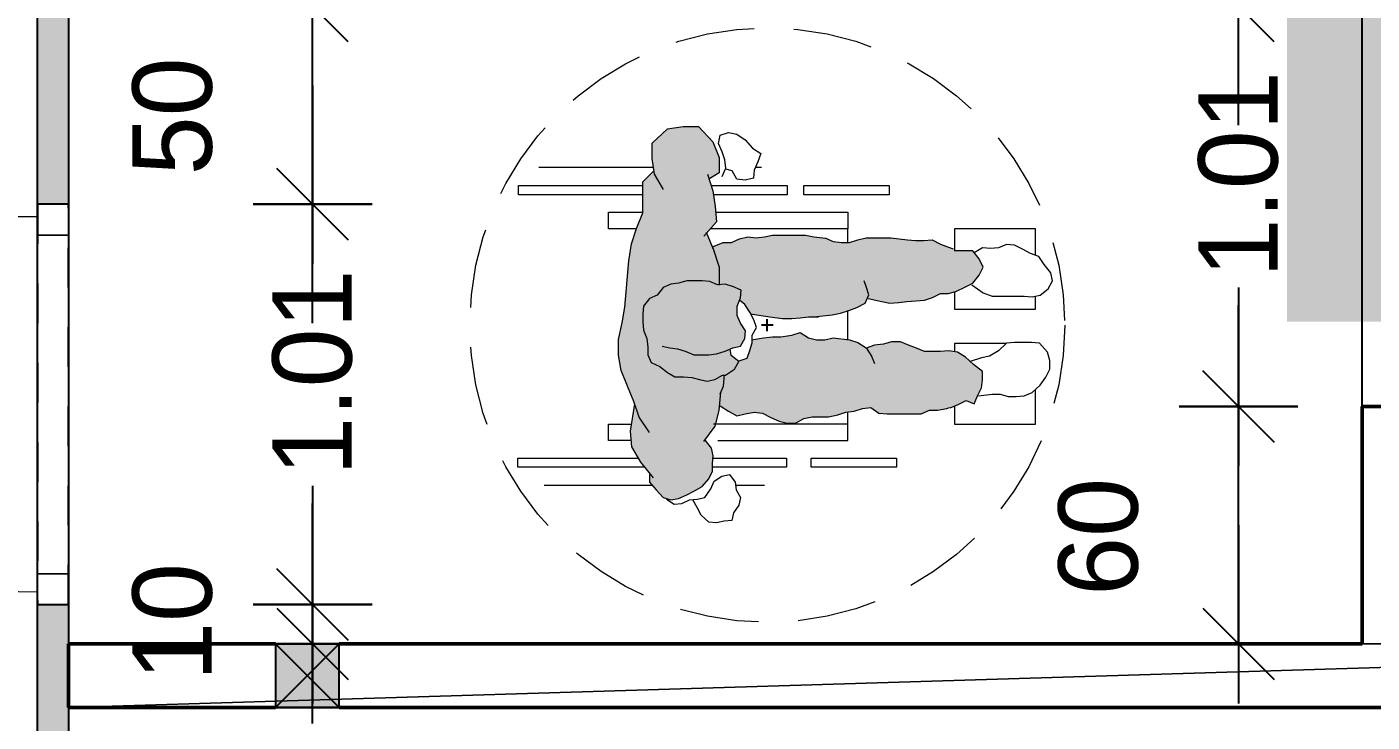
# Model space of a CAD drawing. Header units: metres. Extents: x 148.5 to 220.7, y 14.2 to 65.9.
# Drawn here: x 167.071 to 170.463, y 38.478 to 40.232 of the extents above; entities that cross this region are included whole.
import ezdxf

# ---------------------------------------------------------------- set-up
doc = ezdxf.new("R2010")
doc.units = ezdxf.units.M
doc.header["$XCLIPFRAME"] = 2
doc.header["$PDMODE"] = 65
for name, pattern in [('AUSGEZOGEN', [0]), ('PUNKT2_S9', [0.1, 0, -0.1]), ('VERDECKT2_S2', [0.27, 0.2, -0.07])]:
    doc.linetypes.add(name, pattern=pattern)
for name, color, linetype, lineweight in [('Fenster', 7, 'AUSGEZOGEN', 13), ('Fensterbrüstung', 7, 'AUSGEZOGEN', 13), ('Flächenelemente Allgemein', 7, 'AUSGEZOGEN', 13), ('Hilfskonstruktion', 52, 'AUSGEZOGEN', 25), ('Menschen', 7, 'AUSGEZOGEN', 18), ('Möblierung', 7, 'AUSGEZOGEN', 13), ('Raum', 250, 'AUSGEZOGEN', 13), ('Sanitär', 7, 'AUSGEZOGEN', 25), ('Standard', 7, 'AUSGEZOGEN', 25), ('Stütze Holz', 7, 'AUSGEZOGEN', 13), ('Tür 2D', 7, 'AUSGEZOGEN', 13), ('Wand Holz nicht tragend', 7, 'AUSGEZOGEN', 13), ('Wand Holz tragend', 7, 'AUSGEZOGEN', 13)]:
    doc.layers.add(name, color=color, linetype=linetype, lineweight=lineweight)
doc.styles.add('ARIAL', font='arial.ttf')
doc.styles.add('Posterama Text Light', font='')
doc.styles.get('Posterama Text Light').set_extended_font_data('Posterama Text Light')
doc.dimstyles.new('DIMSTYLE_17', dxfattribs={"dimtxt": 0.2, "dimasz": 0.3, "dimexe": 0, "dimexo": 1e-06, "dimgap": 0.1, "dimtad": 0, "dimrnd": 0.005, "dimzin": 4, "dimdsep": 46, "dimtxsty": 'Posterama Text Light', "dimblk1": 'ALL_ML_STRICH', "dimblk2": 'ALL_ML_STRICH', "dimsah": 1, "dimcen": 0, "dimse1": 1, "dimse2": 1, "dimclrd": 7, "dimclre": 7, "dimclrt": 7, "dimadec": 0, "dimazin": 0, "dimtfac": 1, "dimtdec": 0, "dimtix": 1, "dimtmove": 2, "dimatfit": 3, "dimfxl": 0, "dimtzin": 0, "dimlwd": 0, "dimlwe": 25, "dimarcsym": 0})
doc.dimstyles.new('DIMSTYLE_18', dxfattribs={"dimtxt": 0.2, "dimasz": 0.3, "dimexe": 0, "dimexo": 1e-06, "dimgap": 0.1, "dimtad": 2, "dimdec": 1, "dimlfac": 100, "dimrnd": 0.5, "dimzin": 4, "dimdsep": 46, "dimtxsty": 'Posterama Text Light', "dimblk1": 'ALL_ML_STRICH', "dimblk2": 'ALL_ML_STRICH', "dimsah": 1, "dimcen": 0, "dimse1": 1, "dimse2": 1, "dimclrd": 7, "dimclre": 7, "dimclrt": 7, "dimadec": 0, "dimazin": 0, "dimtfac": 1, "dimtdec": 0, "dimtix": 1, "dimtmove": 2, "dimatfit": 3, "dimfxl": 0, "dimtvp": 1.2, "dimtzin": 0, "dimlwd": 0, "dimlwe": 25, "dimarcsym": 0})
doc.dimstyles.new('DIMSTYLE_19', dxfattribs={"dimtxt": 0.2, "dimasz": 0.3, "dimexe": 0, "dimexo": 1e-06, "dimgap": 0.1, "dimtad": 2, "dimdec": 1, "dimlfac": 100, "dimrnd": 0.5, "dimzin": 4, "dimdsep": 46, "dimtxsty": 'Posterama Text Light', "dimblk1": 'ALL_ML_STRICH', "dimblk2": 'ALL_ML_STRICH', "dimsah": 1, "dimcen": 0, "dimse1": 1, "dimse2": 1, "dimclrd": 7, "dimclre": 7, "dimclrt": 7, "dimadec": 0, "dimazin": 0, "dimtfac": 1, "dimtdec": 0, "dimtix": 1, "dimtmove": 2, "dimatfit": 3, "dimfxl": 0, "dimtvp": 1.2, "dimtzin": 0, "dimlwd": 0, "dimlwe": 25, "dimarcsym": 0})
doc.dimstyles.new('DIMSTYLE_4', dxfattribs={"dimtxt": 0.2, "dimasz": 0.3, "dimexe": 0, "dimexo": 1e-06, "dimgap": 0.1, "dimtad": 0, "dimrnd": 0.005, "dimzin": 0, "dimdsep": 46, "dimtxsty": 'Posterama Text Light', "dimblk1": 'ALL_ML_STRICH', "dimblk2": 'ALL_ML_STRICH', "dimsah": 1, "dimcen": 0, "dimse1": 1, "dimse2": 1, "dimclrd": 7, "dimclre": 7, "dimclrt": 7, "dimadec": 0, "dimazin": 0, "dimtfac": 1, "dimtdec": 0, "dimtix": 1, "dimtmove": 2, "dimatfit": 3, "dimfxl": 0, "dimtzin": 0, "dimlwd": 0, "dimlwe": 25, "dimarcsym": 0})
doc.dimstyles.new('DIMSTYLE_8', dxfattribs={"dimtxt": 0.2, "dimasz": 0.3, "dimexe": 0, "dimexo": 1e-06, "dimgap": 0.1, "dimtad": 2, "dimdec": 1, "dimlfac": 100, "dimrnd": 0.5, "dimzin": 0, "dimdsep": 46, "dimtxsty": 'Posterama Text Light', "dimblk1": 'ALL_ML_STRICH', "dimblk2": 'ALL_ML_STRICH', "dimsah": 1, "dimcen": 0, "dimse1": 1, "dimse2": 1, "dimclrd": 7, "dimclre": 7, "dimclrt": 7, "dimadec": 0, "dimazin": 0, "dimtfac": 1, "dimtdec": 0, "dimtix": 1, "dimtmove": 2, "dimatfit": 3, "dimfxl": 0, "dimtvp": 1.2, "dimtzin": 0, "dimlwd": 0, "dimlwe": 18, "dimarcsym": 0})
picture_1 = doc.add_image_def('image1.jpg', size_in_pixel=(256, 256))

# ---------------------------------------------------------------- blocks, each defined once
blk = doc.blocks.new('Fenster_18_$F2')
at = {"layer": 'Fenster', "transparency": 33554687}
for points in [[(0, 0), (0.078, 0), (0.078, 0.078), (0, 0.078), (0, 0)], [(0.078, 0), (0.932, 0), (0.932, 0.078), (0.078, 0.078), (0.078, 0)], [(0.932, 0), (1.01, 0), (1.01, 0.078), (0.932, 0.078), (0.932, 0)]]:
    blk.add_lwpolyline(points, close=True, dxfattribs=at)
at = {"layer": 'Tür 2D', "transparency": 33554687}
blk.add_line((0.978, 0.078), (0.978, 1.024), dxfattribs=at)
blk.add_arc((0.978, 0.078), 0.946, 90, 180, dxfattribs=at)
blk = doc.blocks.new('ALL_ML_STRICH')
at = {"color": 0, "linetype": 'ByBlock', "lineweight": -2}
for p, q in [((0, -0.5), (0, 0.5)), ((-0.3, -0.3), (0.3, 0.3)), ((-1, 0), (0.5, 0))]:
    blk.add_line(p, q, dxfattribs=at)
blk = doc.blocks.new('*D164')
at = {"layer": 'DEFPOINTS', "color": 7, "linetype": 'AUSGEZOGEN', "lineweight": 25, "transparency": 33554687}
for p in [(170.4377, 40.2848), (172.4478, 38.6754), (176.5632, 38.6754)]:
    blk.add_point(p, dxfattribs=at)
at = {"layer": 'Standard', "color": 7, "linetype": 'AUSGEZOGEN', "lineweight": -2, "transparency": 33554687}
for p, q in [((176.5632, 39.9042), (176.5632, 40.2848)), ((176.5632, 38.6754), (176.5632, 39.2442))]:
    blk.add_line(p, q, dxfattribs=at)
at = {"layer": 'Standard', "color": 7, "linetype": 'AUSGEZOGEN', "lineweight": 25, "transparency": 33554687, "xscale": 0.3, "yscale": 0.3, "zscale": 0.3}
for p, rotation in [((176.5632, 40.2848), 90), ((176.5632, 38.6754), 270)]:
    blk.add_blockref('ALL_ML_STRICH', p, dxfattribs=dict(at, rotation=rotation))
at = {"layer": 'Standard', "color": 7, "linetype": 'AUSGEZOGEN', "lineweight": 25, "transparency": 33554687, "insert": (176.5632, 39.5742), "char_height": 0.2, "width": 0.8, "attachment_point": 5, "rotation": 90, "style": 'Posterama Text Light'}
blk.add_mtext('\\A1;{\\A1;{1.61\\H0.132000;\\S^ ;}}', dxfattribs=at)
blk = doc.blocks.new('*D165')
at = {"layer": 'DEFPOINTS', "color": 7, "linetype": 'AUSGEZOGEN', "lineweight": 25, "transparency": 33554687}
for p in [(170.4377, 40.3848), (170.4377, 40.2848), (176.5632, 40.2848)]:
    blk.add_point(p, dxfattribs=at)
at = {"layer": 'Standard', "color": 7, "linetype": 'AUSGEZOGEN', "lineweight": -2, "transparency": 33554687}
blk.add_line((176.5632, 40.2848), (176.5632, 40.3848), dxfattribs=at)
at = {"layer": 'Standard', "color": 7, "linetype": 'AUSGEZOGEN', "lineweight": 25, "transparency": 33554687, "xscale": 0.3, "yscale": 0.3, "zscale": 0.3}
for p, rotation in [((176.5632, 40.2848), 270), ((176.5632, 40.3848), 90)]:
    blk.add_blockref('ALL_ML_STRICH', p, dxfattribs=dict(at, rotation=rotation))
at = {"layer": 'Standard', "color": 7, "linetype": 'AUSGEZOGEN', "lineweight": 25, "transparency": 33554687, "insert": (176.2104, 40.3406), "char_height": 0.2, "width": 0.8, "attachment_point": 5, "rotation": 90, "style": 'Posterama Text Light'}
blk.add_mtext('\\A1;{\\A1;{10\\H0.132000;\\S^ ;}}', dxfattribs=at)
blk = doc.blocks.new('NSY100')
at = {"color": 0, "linetype": 'ByBlock', "lineweight": -2}
for p, q in [((-0.05, 0), (0.05, 0)), ((0, 0.05), (0, -0.05))]:
    blk.add_line(p, q, dxfattribs=at)
blk = doc.blocks.new('COMPLEX_RADIUSVERMASSUNG_0')
at = {"layer": 'Hilfskonstruktion', "transparency": 33554687}
for p, q in [((6.0313, 6.7401), (5.5504, 5.9794)), ((5.5793, 6.0439), (5.5504, 5.9794)), ((5.5962, 6.0332), (5.5793, 6.0439)), ((5.5504, 5.9794), (5.5962, 6.0332)), ((5.5504, 5.9794), (5.5504, 5.9794)), ((5.5504, 5.9794), (5.5504, 5.9794)), ((5.5504, 5.9794), (5.5504, 5.9794))]:
    blk.add_line(p, q, dxfattribs=at)
blk = doc.blocks.new('S-WC-Bfrei-S-1_$F3', base_point=(6.0313, 7.4451))
at = {"layer": 'Flächenelemente Allgemein', "linetype": 'AUSGEZOGEN', "lineweight": 50, "transparency": 33554687}
blk.add_hatch(color=255, dxfattribs=at).paths.add_polyline_path([(6.7813, 6.7401), (5.2813, 6.7401), (5.2813, 5.2401), (6.7813, 5.2401)])
at = {"layer": 'Hilfskonstruktion', "transparency": 33554687}
blk.add_arc((6.0313, 6.7401), 0.9, 180, 0, dxfattribs=at)
for p, xscale, yscale, zscale in [((4.9513, 7.4451), 0.4999999618530303, 0.4999999618530303, 0.4999999618530303), ((5.5513, 7.4451), 0.4999999618530303, 0.4999999618530303, 0.4999999618530303), ((6.5113, 7.4451), 0.4999999618530303, 0.4999999618530303, 0.4999999618530303), ((7.1113, 7.4451), 0.4999999618530303, 0.4999999618530303, 0.4999999618530303), ((6.0313, 7.4451), 0.2499999809265151, 0.2499999809265151, 0.2499999809265151), ((4.9513, 6.7401), 0.4999999618530303, 0.4999999618530303, 0.4999999618530303), ((5.5513, 6.7401), 0.4999999618530303, 0.4999999618530303, 0.4999999618530303), ((5.8513, 6.7401), 0.4999999618530303, 0.4999999618530303, 0.4999999618530303), ((6.2113, 6.7401), 0.4999999618530303, 0.4999999618530303, 0.4999999618530303), ((6.5113, 6.7401), 0.4999999618530303, 0.4999999618530303, 0.4999999618530303), ((7.1113, 6.7401), 0.4999999618530303, 0.4999999618530303, 0.4999999618530303)]:
    blk.add_blockref('NSY100', p, dxfattribs=dict(at, xscale=xscale, yscale=yscale, zscale=zscale))
blk.add_blockref('COMPLEX_RADIUSVERMASSUNG_0', (0, 0), dxfattribs=at)
at = {"layer": 'Hilfskonstruktion', "transparency": 33554687, "char_height": 0.035, "width": 0.137694, "attachment_point": 7, "style": 'ARIAL'}
for s, insert in [('\\W1.00;90cm', (4.9513, 7.3883)), ('\\W1.00;30cm', (5.4233, 7.3883)), ('\\W1.00;30cm', (6.5106, 7.3883)), ('\\W1.00;90cm', (6.9826, 7.3883))]:
    blk.add_mtext(s, dxfattribs=dict(at, insert=insert))
at = {"layer": 'Hilfskonstruktion', "transparency": 33554687, "insert": (5.7445, 6.3903), "char_height": 0.035, "width": 0.497469, "attachment_point": 2, "rotation": 57.7, "line_spacing_factor": 1.506024, "style": 'ARIAL'}
blk.add_mtext('\\A1;{\\fArial|i0|b0;\\H0.035000;\\W0.800000;\\C30;90 cm}\\P{\\fArial|i0|b0;\\H0.035000;\\W0.800000;\\C30;Bewegungsfläche freihalten}\\P', dxfattribs=at)
blk = doc.blocks.new('Rollstuhl-01-2D')
at = {"layer": 'Menschen', "linetype": 'AUSGEZOGEN', "lineweight": 25, "transparency": 33554687}
for color, points in [(253, [(-0.0254, -0.0619), (-0.03, -0.0341), (-0.03, -0.0133), (-0.0323, 0.0098), (-0.0366, 0.0379), (-0.0448, 0.0379), (-0.0641, 0.0443), (-0.0834, 0.0507), (-0.0909, 0.0734), (-0.0919, 0.0721), (-0.1112, 0.0829), (-0.1262, 0.1053), (-0.1262, 0.1128), (-0.137, 0.1321), (-0.1413, 0.1514), (-0.137, 0.1707), (-0.1327, 0.19), (-0.1305, 0.2114), (-0.1305, 0.2328), (-0.1198, 0.2521), (-0.1048, 0.2714), (-0.0941, 0.2928), (-0.0748, 0.3014), (-0.0555, 0.3014), (-0.034, 0.3035), (-0.0126, 0.3121), (0.0088, 0.3142), (0.0281, 0.3142), (0.0474, 0.3121), (0.0667, 0.2971), (0.0753, 0.2778), (0.0946, 0.2628), (0.1032, 0.2435), (0.1053, 0.2242), (0.1118, 0.2028), (0.1118, 0.1643), (0.1096, 0.145), (0.1011, 0.1257), (0.1032, 0.1064), (0.0968, 0.085), (0.0882, 0.0657), (0.0689, 0.0679), (0.0624, 0.0705), (0.0517, 0.0571), (0.0324, 0.0443), (0.0284, 0.042), (0.0209, -0.0064), (0.0163, -0.0387), (0.0163, -0.0619), (0.0186, -0.0827), (0.0209, -0.1035), (0.0209, -0.1173), (0.0255, -0.1636), (0.0302, -0.1844), (0.0371, -0.2052), (0.044, -0.226), (0.0556, -0.2468), (0.0678, -0.2522), (0.0591, -0.2888), (0.0551, -0.3091), (0.0571, -0.3314), (0.0591, -0.3517), (0.0632, -0.3963), (0.0693, -0.4166), (0.0794, -0.4369), (0.0794, -0.4571), (0.0855, -0.4774), (0.0957, -0.4977), (0.1058, -0.518), (0.1261, -0.5342), (0.1464, -0.5444), (0.1667, -0.5342), (0.187, -0.518), (0.187, -0.4724), (0.1907, -0.4724), (0.1968, -0.4572), (0.2037, -0.4364), (0.2153, -0.4156), (0.213, -0.3948), (0.213, -0.374), (0.2153, -0.3532), (0.2176, -0.3324), (0.2199, -0.3115), (0.2199, -0.2491), (0.2153, -0.2283), (0.2083, -0.2075), (0.2083, -0.1867), (0.2107, -0.1659), (0.2189, -0.1474), (0.2222, -0.1173), (0.2269, -0.0965), (0.2269, -0.0133), (0.2222, 0.0075), (0.2199, 0.0283), (0.2222, 0.0491), (0.2176, 0.0699), (0.2083, 0.0907), (0.2083, 0.1115), (0.1975, 0.1385), (0.1852, 0.1344), (0.2323, 0.1532), (0.2602, 0.1279), (0.2993, 0.1312), (0.3384, 0.1377), (0.3681, 0.1468), (0.384, 0.1214), (0.4231, 0.1214), (0.4623, 0.1377), (0.5014, 0.1735), (0.5014, 0.2126), (0.4949, 0.2517), (0.459, 0.2907), (0.4199, 0.2907), (0.3892, 0.2856), (0.3612, 0.3135), (0.283, 0.3135), (0.2439, 0.3298), (0.2047, 0.3428), (0.1624, 0.3494), (0.1232, 0.3526), (0.0841, 0.3559), (0.045, 0.3591), (0.0059, 0.3656), (-0.0365, 0.3754), (-0.0756, 0.3754), (-0.1147, 0.3689), (-0.1538, 0.3526), (-0.193, 0.3363), (-0.1984, 0.3345), (-0.2679, 0.3461), (-0.307, 0.3428), (-0.3462, 0.32), (-0.3737, 0.2971), (-0.3964, 0.2971), (-0.4157, 0.2799), (-0.435, 0.2628), (-0.4414, 0.2435), (-0.4372, 0.2242), (-0.4286, 0.2028), (-0.4179, 0.1835), (-0.4071, 0.1643), (-0.3878, 0.1471), (-0.3685, 0.1386), (-0.3492, 0.1386), (-0.3299, 0.1364), (-0.3106, 0.1407), (-0.2895, 0.1571), (-0.2549, 0.1312), (-0.2158, 0.1214), (-0.2024, 0.1203), (-0.2174, 0.0977), (-0.229, 0.0769), (-0.2244, 0.056), (-0.2198, 0.0329), (-0.2221, 0.0121), (-0.2336, -0.0087), (-0.2429, -0.0295), (-0.2475, -0.0503), (-0.2475, -0.0711), (-0.236, -0.0919), (-0.2313, -0.1127), (-0.2313, -0.1543), (-0.2267, -0.1775), (-0.2198, -0.1983), (-0.2174, -0.2191), (-0.2105, -0.2399), (-0.2082, -0.2607), (-0.2221, -0.2815), (-0.2244, -0.3023), (-0.2244, -0.3878), (-0.2151, -0.4086), (-0.2151, -0.4295), (-0.2105, -0.4526), (-0.2082, -0.4595), (-0.2093, -0.46), (-0.2007, -0.4815), (-0.1906, -0.5018), (-0.1987, -0.522), (-0.1784, -0.5302), (-0.1581, -0.5403), (-0.1378, -0.5423), (-0.1175, -0.5423), (-0.0992, -0.52), (-0.0809, -0.4997), (-0.0688, -0.4795), (-0.0647, -0.4571), (-0.0667, -0.4369), (-0.0667, -0.3963), (-0.0586, -0.376), (-0.0505, -0.3557), (-0.0424, -0.3355), (-0.0424, -0.3132), (-0.0485, -0.2929), (-0.0505, -0.2706), (-0.0584, -0.2495), (-0.0578, -0.2491), (-0.0439, -0.2283), (-0.0369, -0.2075), (-0.0323, -0.1659), (-0.0369, -0.1451), (-0.0369, -0.1243), (-0.0323, -0.1035), (-0.0184, -0.0827)]), (250, [(0.1053, 0.2242), (0.1032, 0.2435), (0.0946, 0.2628), (0.0753, 0.2778), (0.0667, 0.2971), (0.0474, 0.3121), (0.0281, 0.3142), (0.0088, 0.3142), (-0.0126, 0.3121), (-0.034, 0.3035), (-0.0555, 0.3014), (-0.0748, 0.3014), (-0.0941, 0.2928), (-0.1048, 0.2714), (-0.1198, 0.2521), (-0.1305, 0.2328), (-0.1305, 0.2114), (-0.1327, 0.19), (-0.137, 0.1707), (-0.1413, 0.1514), (-0.137, 0.1321), (-0.1262, 0.1128), (-0.1262, 0.1053), (-0.1112, 0.0829), (-0.0919, 0.0721), (-0.0769, 0.0914), (-0.0606, 0.0938), (-0.0576, 0.0871), (-0.0533, 0.0679), (-0.034, 0.0571), (-0.0147, 0.055), (0.0046, 0.0679), (0.0239, 0.0764), (0.0474, 0.0764), (0.0689, 0.0679), (0.0882, 0.0657), (0.0968, 0.085), (0.1032, 0.1064), (0.1011, 0.1257), (0.1096, 0.145), (0.1118, 0.1643), (0.1118, 0.2028)])]:
    blk.add_hatch(color=color, dxfattribs=at).paths.add_polyline_path(points)
at = {"layer": 'Hilfskonstruktion', "transparency": 33554687}
for p, q in [((-0.015, 0), (0.015, 0)), ((0, -0.015), (0, 0.015))]:
    blk.add_line(p, q, dxfattribs=at)
at = {"layer": 'Möblierung', "transparency": 33554687}
for p, q in [((-0.4049, 0.2895), (-0.4049, 0.5624)), ((0.3981, 0.5762), (0.3981, 0.2871)), ((-0.1147, 0.3689), (-0.0756, 0.3754)), ((-0.0756, 0.3754), (-0.0365, 0.3754)), ((-0.0365, 0.3754), (0.0059, 0.3656)), ((-0.307, 0.3428), (-0.3462, 0.32)), ((-0.2679, 0.3461), (-0.307, 0.3428)), ((-0.1984, 0.3345), (-0.2679, 0.3461)), ((-0.193, 0.3363), (-0.1538, 0.3526)), ((-0.1538, 0.3526), (-0.1147, 0.3689)), ((0.0059, 0.3656), (0.045, 0.3591)), ((0.045, 0.3591), (0.0841, 0.3559)), ((0.0841, 0.3559), (0.1232, 0.3526)), ((0.1232, 0.3526), (0.1624, 0.3494)), ((0.1624, 0.3494), (0.2047, 0.3428)), ((0.2047, 0.3428), (0.2439, 0.3298)), ((-0.3462, 0.32), (-0.3853, 0.2875)), ((-0.2712, 0.2972), (-0.2321, 0.3233)), ((-0.2321, 0.3233), (-0.193, 0.3363)), ((-0.0126, 0.3121), (-0.034, 0.3035)), ((0.0088, 0.3142), (-0.0126, 0.3121)), ((0.0281, 0.3142), (0.0088, 0.3142)), ((0.0474, 0.3121), (0.0281, 0.3142)), ((0.0667, 0.2971), (0.0474, 0.3121)), ((0.2439, 0.3298), (0.283, 0.3135)), ((0.283, 0.3135), (0.3612, 0.3135)), ((0.3612, 0.3135), (0.3873, 0.2875)), ((-0.4157, 0.2799), (-0.435, 0.2628)), ((-0.3964, 0.2971), (-0.4157, 0.2799)), ((-0.3771, 0.2971), (-0.3964, 0.2971)), ((-0.1048, 0.2714), (-0.1198, 0.2521)), ((-0.0941, 0.2928), (-0.1048, 0.2714)), ((-0.0748, 0.3014), (-0.0941, 0.2928)), ((-0.0555, 0.3014), (-0.0748, 0.3014)), ((-0.034, 0.3035), (-0.0555, 0.3014)), ((0.0753, 0.2778), (0.0667, 0.2971)), ((0.0946, 0.2628), (0.0753, 0.2778)), ((0.3417, 0.2614), (0.3808, 0.2842)), ((0.3808, 0.2842), (0.4199, 0.2907)), ((0.4199, 0.2907), (0.459, 0.2907)), ((0.459, 0.2907), (0.4949, 0.2517)), ((-0.4393, 0.2542), (-0.4522, 0.2349)), ((-0.435, 0.2628), (-0.4414, 0.2435)), ((-0.4414, 0.2435), (-0.4372, 0.2242)), ((-0.1198, 0.2521), (-0.1305, 0.2328)), ((-0.0576, 0.2457), (-0.0598, 0.2264)), ((-0.0533, 0.2649), (-0.0576, 0.2457)), ((0.1032, 0.2435), (0.0946, 0.2628)), ((0.1053, 0.2242), (0.1032, 0.2435)), ((0.4949, 0.2517), (0.5014, 0.2126)), ((-0.4522, 0.2349), (-0.45, 0.2157)), ((-0.45, 0.2157), (-0.4414, 0.1964)), ((-0.4372, 0.2242), (-0.4286, 0.2028)), ((-0.1305, 0.2114), (-0.1327, 0.19)), ((-0.1305, 0.2328), (-0.1305, 0.2114)), ((-0.0662, 0.2071), (-0.0748, 0.1857)), ((-0.0598, 0.2264), (-0.0662, 0.2071)), ((0.1118, 0.2028), (0.1053, 0.2242)), ((0.5014, 0.2126), (0.5014, 0.1735)), ((-0.48, 0.1664), (-0.4607, 0.1771)), ((-0.4607, 0.1771), (-0.4414, 0.1878)), ((-0.4414, 0.1964), (-0.4393, 0.1771)), ((-0.4393, 0.1771), (-0.435, 0.1578)), ((-0.4286, 0.2028), (-0.4179, 0.1835)), ((-0.4179, 0.1835), (-0.4071, 0.1643)), ((-0.137, 0.1707), (-0.1413, 0.1514)), ((-0.1327, 0.19), (-0.137, 0.1707)), ((-0.0748, 0.1857), (-0.0748, 0.1471)), ((0.1118, 0.1643), (0.1118, 0.2028)), ((0.5014, 0.1735), (0.4623, 0.1377)), ((-0.4993, 0.1278), (-0.4972, 0.1471)), ((-0.4972, 0.1471), (-0.48, 0.1664)), ((-0.435, 0.1578), (-0.4136, 0.1428)), ((-0.4136, 0.1428), (-0.3943, 0.1343)), ((-0.4071, 0.1643), (-0.3878, 0.1471)), ((-0.3878, 0.1471), (-0.3685, 0.1386)), ((-0.3685, 0.1386), (-0.3492, 0.1386)), ((-0.3492, 0.1386), (-0.3299, 0.1364)), ((-0.3299, 0.1364), (-0.3106, 0.1407)), ((-0.3106, 0.1407), (-0.2913, 0.1557)), ((-0.294, 0.1605), (-0.2549, 0.1312)), ((-0.1413, 0.1514), (-0.137, 0.1321)), ((-0.0748, 0.1471), (-0.0726, 0.1278)), ((0.1011, 0.1257), (0.1096, 0.145)), ((0.1096, 0.145), (0.1118, 0.1643)), ((0.1975, 0.1385), (0.1461, 0.1214)), ((0.2341, 0.154), (0.1852, 0.1344)), ((0.1975, 0.1385), (0.2083, 0.1115)), ((0.2602, 0.1279), (0.2243, 0.1605)), ((0.3384, 0.1377), (0.2993, 0.1312)), ((0.3808, 0.1507), (0.3384, 0.1377)), ((0.384, 0.1214), (0.3677, 0.1474)), ((0.4623, 0.1377), (0.4231, 0.1214)), ((-0.4951, 0.1086), (-0.4993, 0.1278)), ((-0.4929, 0.0893), (-0.4951, 0.1086)), ((-0.3943, 0.1343), (-0.3814, 0.115)), ((-0.3814, 0.115), (-0.3771, 0.0957)), ((-0.2549, 0.1312), (-0.2158, 0.1214)), ((-0.2036, 0.1185), (-0.2174, 0.0977)), ((-0.2158, 0.1214), (-0.1695, 0.1175)), ((-0.1734, 0.1193), (-0.1541, 0.1107)), ((-0.1541, 0.1107), (-0.1348, 0.1086)), ((-0.137, 0.1321), (-0.1262, 0.1128)), ((-0.1348, 0.1086), (-0.1262, 0.1086)), ((-0.1262, 0.1128), (-0.1262, 0.1053)), ((-0.1262, 0.1053), (-0.1112, 0.0829)), ((-0.0726, 0.1278), (-0.0662, 0.1064)), ((-0.0662, 0.1064), (-0.0576, 0.0871)), ((0.0968, 0.085), (0.1032, 0.1064)), ((0.1461, 0.1214), (0.1004, 0.1214)), ((0.1032, 0.1064), (0.1011, 0.1257)), ((0.2083, 0.1115), (0.2083, 0.0907)), ((0.2993, 0.1312), (0.2602, 0.1279)), ((0.375, 0.1138), (0.3958, 0.1046)), ((0.4231, 0.1214), (0.384, 0.1214)), ((0.3888, 0.0884), (0.3935, 0.1046)), ((0.3958, 0.1046), (0.4166, 0.1069)), ((0.4166, 0.1069), (0.4374, 0.1138)), ((0.4374, 0.1138), (0.4583, 0.1231)), ((0.4583, 0.1231), (0.4791, 0.1185)), ((0.4791, 0.1185), (0.486, 0.0977)), ((-0.4736, 0.085), (-0.4929, 0.0893)), ((-0.4543, 0.0721), (-0.4736, 0.085)), ((-0.435, 0.0679), (-0.4543, 0.0721)), ((-0.4157, 0.0786), (-0.435, 0.0679)), ((-0.3964, 0.0807), (-0.4157, 0.0786)), ((-0.4049, 0.0075), (-0.405, 0.0807)), ((-0.3771, 0.0957), (-0.3964, 0.0807)), ((-0.2174, 0.0977), (-0.229, 0.0769)), ((-0.229, 0.0769), (-0.2244, 0.056)), ((-0.1112, 0.0829), (-0.0919, 0.0721)), ((-0.0919, 0.0721), (-0.0769, 0.0914)), ((-0.0909, 0.0734), (-0.0834, 0.0507)), ((-0.0769, 0.0914), (-0.0606, 0.0938)), ((-0.0576, 0.0871), (-0.0533, 0.0679)), ((-0.0533, 0.0679), (-0.034, 0.0571)), ((-0.0147, 0.055), (0.0046, 0.0679)), ((0.0046, 0.0679), (0.0239, 0.0764)), ((0.0239, 0.0764), (0.0474, 0.0764)), ((0.0474, 0.0764), (0.0689, 0.0679)), ((0.0517, 0.0571), (0.0624, 0.0705)), ((0.0689, 0.0679), (0.0882, 0.0657)), ((0.0882, 0.0657), (0.0968, 0.085)), ((0.2083, 0.0907), (0.2176, 0.0699)), ((0.2176, 0.0699), (0.2222, 0.0491)), ((0.3657, 0.056), (0.368, 0.0769)), ((0.368, 0.0769), (0.3888, 0.0884)), ((0.4814, 0.0769), (0.4675, 0.056)), ((0.486, 0.0977), (0.4814, 0.0769)), ((-0.2244, 0.056), (-0.2198, 0.0329)), ((-0.0834, 0.0507), (-0.0641, 0.0443)), ((-0.0641, 0.0443), (-0.0448, 0.0379)), ((-0.0448, 0.0379), (-0.0255, 0.0379)), ((-0.0369, 0.0399), (-0.0323, 0.0098)), ((-0.034, 0.0571), (-0.0147, 0.055)), ((-0.0255, 0.0379), (-0.0062, 0.0272)), ((0.0131, 0.0336), (0.0324, 0.0443)), ((0.0284, 0.042), (0.0209, -0.0064)), ((0.0324, 0.0443), (0.0517, 0.0571)), ((0.2222, 0.0491), (0.2199, 0.0283)), ((0.3703, 0.0352), (0.3657, 0.056)), ((0.3912, 0.0329), (0.3703, 0.0352)), ((0.4467, 0.0376), (0.4328, 0.0167)), ((0.4675, 0.056), (0.4467, 0.0376)), ((-0.2221, 0.0121), (-0.2336, -0.0087)), ((-0.2198, 0.0329), (-0.2221, 0.0121)), ((-0.0323, 0.0098), (-0.03, -0.0133)), ((-0.0062, 0.0272), (0.0131, 0.0336)), ((0.2199, 0.0283), (0.2222, 0.0075)), ((0.2222, 0.0075), (0.2269, -0.0133)), ((0.412, 0.0237), (0.3912, 0.0329)), ((0.3981, 0.0298), (0.3981, 0.0144)), ((0.4328, 0.0167), (0.412, 0.0237)), ((-0.2429, -0.0295), (-0.2475, -0.0503)), ((-0.2336, -0.0087), (-0.2429, -0.0295)), ((-0.03, -0.0133), (-0.03, -0.0341)), ((0.0209, -0.0064), (0.0163, -0.0387)), ((0.2269, -0.0133), (0.2269, -0.0965)), ((-0.2475, -0.0503), (-0.2475, -0.0711)), ((-0.03, -0.0341), (-0.0254, -0.0619)), ((-0.0254, -0.0619), (-0.0184, -0.0827)), ((0.0163, -0.0387), (0.0163, -0.0619)), ((0.0163, -0.0619), (0.0186, -0.0827)), ((-0.2475, -0.0711), (-0.236, -0.0919)), ((-0.236, -0.0919), (-0.2313, -0.1127)), ((-0.0184, -0.0827), (-0.0323, -0.1035)), ((0.0186, -0.0827), (0.0209, -0.1035)), ((0.2269, -0.0965), (0.2222, -0.1173)), ((-0.2313, -0.1127), (-0.2313, -0.1543)), ((-0.0323, -0.1035), (-0.0369, -0.1243)), ((-0.0369, -0.1243), (-0.0369, -0.1451)), ((0.0209, -0.1035), (0.0209, -0.1289)), ((0.0209, -0.1173), (0.0255, -0.1636)), ((0.2222, -0.1173), (0.2189, -0.1474)), ((-0.2313, -0.1543), (-0.2267, -0.1775)), ((-0.0369, -0.1451), (-0.0323, -0.1659)), ((-0.0323, -0.1659), (-0.0369, -0.2075)), ((0.0255, -0.1636), (0.0302, -0.1844)), ((0.2107, -0.1659), (0.2083, -0.1867)), ((0.2199, -0.1451), (0.2107, -0.1659)), ((-0.2498, -0.2033), (-0.2192, -0.2033)), ((-0.2267, -0.1775), (-0.2198, -0.1983)), ((-0.2198, -0.1983), (-0.2174, -0.2191)), ((-0.0365, -0.2033), (0.0365, -0.2033)), ((0.0302, -0.1844), (0.0371, -0.2052)), ((0.2083, -0.1867), (0.2083, -0.2075)), ((0.2083, -0.2033), (0.2431, -0.2033)), ((-0.2174, -0.2191), (-0.2105, -0.2399)), ((-0.0439, -0.2283), (-0.0578, -0.2491)), ((-0.0369, -0.2075), (-0.0439, -0.2283)), ((0.0371, -0.2052), (0.044, -0.226)), ((0.044, -0.226), (0.0556, -0.2468)), ((0.2083, -0.2075), (0.2153, -0.2283)), ((0.2153, -0.2283), (0.2199, -0.2491)), ((-0.2082, -0.2607), (-0.2221, -0.2815)), ((-0.2105, -0.2399), (-0.2082, -0.2607)), ((-0.0786, -0.263), (-0.0971, -0.2699)), ((-0.0578, -0.2491), (-0.0786, -0.263)), ((-0.0505, -0.2706), (-0.0584, -0.2495)), ((-0.0485, -0.2929), (-0.0505, -0.2706)), ((0.0556, -0.2468), (0.0764, -0.2561)), ((0.0672, -0.2544), (0.0591, -0.2888)), ((0.0764, -0.2561), (0.0973, -0.2491)), ((0.0973, -0.2491), (0.1112, -0.2445)), ((0.2199, -0.2491), (0.2199, -0.3115)), ((-0.2221, -0.2815), (-0.2244, -0.3023)), ((-0.2244, -0.3023), (-0.2244, -0.3878)), ((-0.0424, -0.3132), (-0.0485, -0.2929)), ((0.0591, -0.2888), (0.0551, -0.3091)), ((-0.0505, -0.3557), (-0.0424, -0.3355)), ((-0.0424, -0.3355), (-0.0424, -0.3132)), ((0.0551, -0.3091), (0.0571, -0.3314)), ((0.0571, -0.3314), (0.0591, -0.3517)), ((0.2176, -0.3324), (0.2153, -0.3532)), ((0.2199, -0.3115), (0.2176, -0.3324)), ((-0.0586, -0.376), (-0.0505, -0.3557)), ((0.0591, -0.3517), (0.0632, -0.3963)), ((0.2153, -0.3532), (0.213, -0.374)), ((-0.2244, -0.3878), (-0.2151, -0.4086)), ((-0.0667, -0.3963), (-0.0586, -0.376)), ((-0.0667, -0.4369), (-0.0667, -0.3963)), ((0.0632, -0.3963), (0.0693, -0.4166)), ((0.213, -0.374), (0.213, -0.3948)), ((0.213, -0.3948), (0.2153, -0.4156)), ((-0.2151, -0.4086), (-0.2151, -0.4295)), ((-0.2151, -0.4295), (-0.2105, -0.4526)), ((-0.0647, -0.4571), (-0.0667, -0.4369)), ((0.0693, -0.4166), (0.0794, -0.4369)), ((0.0794, -0.4369), (0.0794, -0.4571)), ((0.2037, -0.4364), (0.1968, -0.4572)), ((0.2153, -0.4156), (0.2037, -0.4364)), ((-0.2105, -0.4526), (-0.2082, -0.4595)), ((-0.2088, -0.4612), (-0.2007, -0.4815)), ((-0.0688, -0.4795), (-0.0647, -0.4571)), ((0.0794, -0.4571), (0.0855, -0.4774)), ((0.187, -0.518), (0.187, -0.4713)), ((0.1968, -0.4572), (0.1921, -0.4688)), ((-0.2007, -0.4815), (-0.1906, -0.5018)), ((-0.1906, -0.5018), (-0.1987, -0.522)), ((-0.0992, -0.52), (-0.0809, -0.4997)), ((-0.0809, -0.4997), (-0.0688, -0.4795)), ((0.0855, -0.4774), (0.0957, -0.4977)), ((0.0957, -0.4977), (0.1058, -0.518)), ((-0.1987, -0.522), (-0.1784, -0.5302)), ((-0.1784, -0.5302), (-0.1581, -0.5403)), ((-0.1784, -0.5322), (-0.1743, -0.5667)), ((-0.1581, -0.5403), (-0.1378, -0.5423)), ((-0.1378, -0.5423), (-0.1175, -0.5423)), ((-0.1175, -0.5423), (-0.0992, -0.52)), ((-0.083, -0.5403), (-0.0916, -0.5116)), ((-0.0789, -0.5606), (-0.083, -0.5403)), ((0.1018, -0.516), (0.0815, -0.5444)), ((0.1058, -0.518), (0.1261, -0.5342)), ((0.1261, -0.5342), (0.1464, -0.5444)), ((0.1464, -0.5444), (0.1667, -0.5342)), ((0.1667, -0.5342), (0.187, -0.518)), ((0.1951, -0.5423), (0.1823, -0.5218)), ((0.1931, -0.5626), (0.1951, -0.5423)), ((-0.1743, -0.5667), (-0.1743, -0.5869)), ((-0.0647, -0.5829), (-0.0789, -0.5606)), ((0.0815, -0.5444), (0.0733, -0.5667)), ((0.0733, -0.5667), (0.0733, -0.6478)), ((0.1951, -0.5829), (0.1931, -0.5626)), ((-0.1743, -0.5869), (-0.1804, -0.6072)), ((-0.1804, -0.6072), (-0.1804, -0.6275)), ((-0.0457, -0.6034), (-0.0647, -0.5829)), ((-0.0437, -0.6237), (-0.0457, -0.6034)), ((0.2033, -0.6032), (0.1951, -0.5829)), ((0.2012, -0.6234), (0.2033, -0.6032)), ((-0.1804, -0.6275), (-0.1784, -0.6478)), ((-0.0437, -0.6663), (-0.0437, -0.6237)), ((0.1809, -0.664), (0.1911, -0.6437)), ((0.1911, -0.6437), (0.2012, -0.6234)), ((-0.1784, -0.6478), (-0.1703, -0.6681)), ((-0.1703, -0.6681), (-0.152, -0.6883)), ((-0.0457, -0.6865), (-0.0437, -0.6663)), ((0.0733, -0.6478), (0.0713, -0.6681)), ((0.0713, -0.6681), (0.0754, -0.6883)), ((0.1728, -0.6843), (0.1809, -0.664)), ((-0.152, -0.6883), (-0.1317, -0.7025)), ((-0.1317, -0.7025), (-0.1114, -0.7127)), ((-0.0891, -0.7127), (-0.0688, -0.7066)), ((-0.0688, -0.7066), (-0.0457, -0.6865)), ((0.0754, -0.6883), (0.0916, -0.7086)), ((0.0916, -0.7086), (0.1119, -0.7188)), ((0.1322, -0.7147), (0.1525, -0.6985)), ((0.1525, -0.6985), (0.1728, -0.6843)), ((-0.1114, -0.7127), (-0.0891, -0.7127)), ((0.1119, -0.7188), (0.1322, -0.7147))]:
    blk.add_line(p, q, dxfattribs=at)
for points in [[(-0.3586, 0.3097), (-0.3586, 0.6294), (-0.3355, 0.6294), (-0.3355, 0.3263)], [(0.3287, 0.3135), (0.3287, 0.6271), (0.3518, 0.6271), (0.3518, 0.3135)], [(-0.2915, 0.3441), (-0.2915, 0.4001), (-0.2498, 0.4001), (-0.2498, 0.3431)], [(0.2431, 0.3301), (0.2431, 0.4001), (0.2847, 0.4001), (0.2847, 0.3135)], [(-0.3355, 0.137), (-0.3355, -0.048), (-0.3586, -0.048), (-0.3586, 0.1386)], [(-0.2915, 0.1246), (-0.2915, -0.2033), (-0.2498, -0.2033), (-0.2498, 0.1361)], [(0.2847, 0.1299), (0.2847, -0.2033), (0.2431, -0.2033), (0.2431, 0.1434)], [(0.3518, 0.1418), (0.3518, -0.0503), (0.3287, -0.0503), (0.3287, 0.1361)], [(-0.2044, -0.4724), (-0.2498, -0.4724), (-0.2498, -0.6762), (-0.1629, -0.6762)], [(-0.0469, -0.6022), (-0.0469, -0.4724), (-0.0675, -0.4724)], [(0.084, -0.4724), (0.0401, -0.4724), (0.0401, -0.6762), (0.0729, -0.6762)], [(0.1761, -0.6762), (0.2431, -0.6762), (0.2431, -0.4724), (0.187, -0.4724)]]:
    blk.add_lwpolyline(points, dxfattribs=at)
for points in [[(0.3287, -0.0919), (0.3518, -0.0919), (0.3518, -0.3069), (0.3287, -0.3069), (0.3287, -0.0919)], [(-0.3586, -0.1104), (-0.3355, -0.1104), (-0.3355, -0.3254), (-0.3586, -0.3254), (-0.3586, -0.1104)]]:
    blk.add_lwpolyline(points, close=True, dxfattribs=at)
at = {"layer": 'Möblierung', "linetype": 'VERDECKT2_S2', "transparency": 33554687}
blk.add_circle((0, 0), 0.75, dxfattribs=at)
blk = doc.blocks.new('*D184')
at = {"layer": 'DEFPOINTS', "color": 7, "linetype": 'AUSGEZOGEN', "lineweight": 25, "transparency": 33554687}
for p in [(167.1758, 38.7748), (167.1758, 38.6754), (167.791, 38.6754)]:
    blk.add_point(p, dxfattribs=at)
at = {"layer": 'Standard', "color": 7, "linetype": 'AUSGEZOGEN', "lineweight": -2, "transparency": 33554687}
blk.add_line((167.791, 38.6754), (167.791, 38.7748), dxfattribs=at)
at = {"layer": 'Standard', "color": 7, "linetype": 'AUSGEZOGEN', "lineweight": 25, "transparency": 33554687, "xscale": 0.3, "yscale": 0.3, "zscale": 0.3}
for p, rotation in [((167.791, 38.6754), 270), ((167.791, 38.7748), 90)]:
    blk.add_blockref('ALL_ML_STRICH', p, dxfattribs=dict(at, rotation=rotation))
at = {"layer": 'Standard', "color": 7, "linetype": 'AUSGEZOGEN', "lineweight": 25, "transparency": 33554687, "insert": (167.4382, 38.7309), "char_height": 0.2, "width": 0.8, "attachment_point": 5, "rotation": 90, "style": 'Posterama Text Light'}
blk.add_mtext('\\A1;{\\A1;{10\\H0.132000;\\S^ ;}}', dxfattribs=at)
blk = doc.blocks.new('*D185')
at = {"layer": 'DEFPOINTS', "color": 7, "linetype": 'AUSGEZOGEN', "lineweight": 25, "transparency": 33554687}
for p in [(167.1758, 39.7848), (167.1758, 38.7748), (167.791, 38.7748)]:
    blk.add_point(p, dxfattribs=at)
at = {"layer": 'Standard', "color": 7, "linetype": 'AUSGEZOGEN', "lineweight": -2, "transparency": 33554687}
for p, q in [((167.791, 39.6901), (167.791, 39.7848)), ((167.791, 38.7748), (167.791, 39.0301))]:
    blk.add_line(p, q, dxfattribs=at)
at = {"layer": 'Standard', "color": 7, "linetype": 'AUSGEZOGEN', "lineweight": 25, "transparency": 33554687, "xscale": 0.3, "yscale": 0.3, "zscale": 0.3}
for p, rotation in [((167.791, 39.7848), 90), ((167.791, 38.7748), 270)]:
    blk.add_blockref('ALL_ML_STRICH', p, dxfattribs=dict(at, rotation=rotation))
at = {"layer": 'Standard', "color": 7, "linetype": 'AUSGEZOGEN', "lineweight": 25, "transparency": 33554687, "insert": (167.791, 39.3601), "char_height": 0.2, "width": 0.8, "attachment_point": 5, "rotation": 90, "style": 'Posterama Text Light'}
blk.add_mtext('\\A1;{\\A1;{1.01\\H0.132000;\\S^ ;}}', dxfattribs=at)
blk = doc.blocks.new('*D186')
at = {"layer": 'DEFPOINTS', "color": 7, "linetype": 'AUSGEZOGEN', "lineweight": 25, "transparency": 33554687}
for p in [(167.1758, 40.2848), (167.1758, 39.7848), (167.791, 39.7848)]:
    blk.add_point(p, dxfattribs=at)
at = {"layer": 'Standard', "color": 7, "linetype": 'AUSGEZOGEN', "lineweight": -2, "transparency": 33554687}
blk.add_line((167.791, 39.7848), (167.791, 40.2848), dxfattribs=at)
at = {"layer": 'Standard', "color": 7, "linetype": 'AUSGEZOGEN', "lineweight": 25, "transparency": 33554687, "xscale": 0.3, "yscale": 0.3, "zscale": 0.3}
for p, rotation in [((167.791, 40.2848), 90), ((167.791, 39.7848), 270)]:
    blk.add_blockref('ALL_ML_STRICH', p, dxfattribs=dict(at, rotation=rotation))
at = {"layer": 'Standard', "color": 7, "linetype": 'AUSGEZOGEN', "lineweight": 25, "transparency": 33554687, "insert": (167.4382, 40.0068), "char_height": 0.2, "width": 0.8, "attachment_point": 5, "rotation": 90, "style": 'Posterama Text Light'}
blk.add_mtext('\\A1;{\\A1;{50\\H0.132000;\\S^ ;}}', dxfattribs=at)
blk = doc.blocks.new('*D190')
at = {"layer": 'DEFPOINTS', "color": 7, "linetype": 'AUSGEZOGEN', "lineweight": 25, "transparency": 33554687}
for p in [(170.4377, 39.2748), (170.1258, 38.6754), (170.4377, 38.6754)]:
    blk.add_point(p, dxfattribs=at)
at = {"layer": 'Standard', "color": 7, "linetype": 'AUSGEZOGEN', "lineweight": -2, "transparency": 33554687}
blk.add_line((170.1258, 38.6754), (170.1258, 39.2748), dxfattribs=at)
at = {"layer": 'Standard', "color": 7, "linetype": 'AUSGEZOGEN', "lineweight": 25, "transparency": 33554687, "xscale": 0.3, "yscale": 0.3, "zscale": 0.3}
for p, rotation in [((170.1258, 39.2748), 90), ((170.1258, 38.6754), 270)]:
    blk.add_blockref('ALL_ML_STRICH', p, dxfattribs=dict(at, rotation=rotation))
at = {"layer": 'Standard', "color": 7, "linetype": 'AUSGEZOGEN', "lineweight": 25, "transparency": 33554687, "insert": (169.773, 38.9457), "char_height": 0.2, "width": 0.8, "attachment_point": 5, "rotation": 90, "style": 'Posterama Text Light'}
blk.add_mtext('\\A1;{\\A1;{60\\H0.132000;\\S^ ;}}', dxfattribs=at)
blk = doc.blocks.new('*D191')
at = {"layer": 'DEFPOINTS', "color": 7, "linetype": 'AUSGEZOGEN', "lineweight": 25, "transparency": 33554687}
for p in [(170.4377, 40.2848), (170.1258, 39.2748), (170.4377, 39.2748)]:
    blk.add_point(p, dxfattribs=at)
at = {"layer": 'Standard', "color": 7, "linetype": 'AUSGEZOGEN', "lineweight": -2, "transparency": 33554687}
for p, q in [((170.1258, 40.1901), (170.1258, 40.2848)), ((170.1258, 39.2748), (170.1258, 39.5301))]:
    blk.add_line(p, q, dxfattribs=at)
at = {"layer": 'Standard', "color": 7, "linetype": 'AUSGEZOGEN', "lineweight": 25, "transparency": 33554687, "xscale": 0.3, "yscale": 0.3, "zscale": 0.3}
for p, rotation in [((170.1258, 40.2848), 90), ((170.1258, 39.2748), 270)]:
    blk.add_blockref('ALL_ML_STRICH', p, dxfattribs=dict(at, rotation=rotation))
at = {"layer": 'Standard', "color": 7, "linetype": 'AUSGEZOGEN', "lineweight": 25, "transparency": 33554687, "insert": (170.1258, 39.8601), "char_height": 0.2, "width": 0.8, "attachment_point": 5, "rotation": 90, "style": 'Posterama Text Light'}
blk.add_mtext('\\A1;{\\A1;{1.01\\H0.132000;\\S^ ;}}', dxfattribs=at)

msp = doc.modelspace()

# ---------------------------------------------------------------- hatches: boundary and pattern name
at = {"layer": 'Stütze Holz', "linetype": 'AUSGEZOGEN', "lineweight": 18, "transparency": 33554687}
msp.add_hatch(color=31, dxfattribs=at).paths.add_polyline_path([(167.6978, 38.5154), (167.8578, 38.5154), (167.8578, 38.6754), (167.6978, 38.6754)])
at = {"layer": 'Wand Holz tragend', "lineweight": 18, "transparency": 33554687}
for points in [[(167.1758, 39.7848), (167.1758, 40.2848), (167.0978, 40.2848), (167.0978, 39.7848)], [(167.1758, 37.9474), (167.1758, 38.7748), (167.0978, 38.7748), (167.0978, 37.9474)]]:
    msp.add_hatch(color=255, dxfattribs=at).paths.add_polyline_path(points)

# ---------------------------------------------------------------- linework, layer by layer
at = {"layer": 'Fensterbrüstung', "transparency": 33554687}
for p, q in [((167.0978, 39.7848), (167.0978, 38.7748)), ((167.1758, 38.7748), (167.1758, 39.7848))]:
    msp.add_line(p, q, dxfattribs=at)
at = {"layer": 'Raum', "color": 7, "linetype": 'AUSGEZOGEN', "lineweight": 25, "transparency": 33554687}
for p, q in [((167.0978, 34.6148), (167.0978, 40.2848)), ((167.1758, 40.2848), (167.1758, 38.6754)), ((170.4377, 38.6754), (170.4377, 40.2848)), ((167.1758, 38.6754), (170.4377, 38.6754)), ((172.4478, 38.5154), (167.1758, 38.5154)), ((167.1758, 38.5154), (167.1758, 34.6148))]:
    msp.add_line(p, q, dxfattribs=at)
at = {"layer": 'Standard', "color": 7, "linetype": 'AUSGEZOGEN', "lineweight": 25, "transparency": 33554687}
msp.add_lwpolyline([(167.6978, 38.6754), (167.8578, 38.5154), (167.8578, 38.6754), (167.6978, 38.5154)], dxfattribs=at)
at = {"layer": 'Stütze Holz', "color": 7, "linetype": 'AUSGEZOGEN', "lineweight": 25, "transparency": 33554687}
for p, q in [((167.8578, 38.6754), (167.6978, 38.6754)), ((167.6978, 38.6754), (167.6978, 38.5154)), ((167.8578, 38.5154), (167.8578, 38.6754)), ((167.6978, 38.5154), (167.8578, 38.5154))]:
    msp.add_line(p, q, dxfattribs=at)
at = {"layer": 'Wand Holz nicht tragend', "color": 1, "linetype": 'AUSGEZOGEN', "lineweight": 50, "transparency": 33554687}
for p, q in [((167.6978, 38.6754), (167.1758, 38.6754)), ((167.1758, 38.6754), (167.1758, 38.5154)), ((170.4377, 38.6754), (167.8578, 38.6754)), ((167.1758, 38.5154), (167.6978, 38.5154)), ((167.8578, 38.5154), (172.4478, 38.5154))]:
    msp.add_line(p, q, dxfattribs=at)
at = {"layer": 'Wand Holz tragend', "transparency": 33554687}
for p, q in [((167.0978, 40.2848), (167.0978, 39.7848)), ((167.1758, 39.7848), (167.1758, 40.2848)), ((167.1758, 39.7848), (167.0978, 39.7848)), ((167.0978, 38.7748), (167.1758, 38.7748)), ((167.0978, 38.7748), (167.0978, 37.9474)), ((167.1758, 38.6754), (167.1758, 38.7748)), ((167.1758, 38.5154), (167.1758, 38.6754)), ((167.1758, 37.9474), (167.1758, 38.5154))]:
    msp.add_line(p, q, dxfattribs=at)
at = {"layer": 'Wand Holz tragend', "color": 5, "linetype": 'PUNKT2_S9', "lineweight": 25, "transparency": 33554687}
for p, q in [((167.1758, 39.7848), (167.0978, 39.7848)), ((167.0978, 39.7848), (167.0978, 38.7748)), ((167.1758, 38.7748), (167.1758, 39.7848)), ((167.0978, 38.7748), (167.1758, 38.7748))]:
    msp.add_line(p, q, dxfattribs=at)
at = {"layer": 'Wand Holz tragend', "color": 1, "linetype": 'AUSGEZOGEN', "lineweight": 50, "transparency": 33554687}
for q in [(170.6377, 39.2748), (170.4377, 38.6754)]:
    msp.add_line((170.4377, 39.2748), q, dxfattribs=at)

# ---------------------------------------------------------------- block references
at = {"layer": 'Fenster', "transparency": 33554687, "rotation": 90}
msp.add_blockref('Fenster_18_$F2', (167.1758, 38.7748), dxfattribs=at)
at = {"layer": 'Möblierung', "transparency": 33554687, "rotation": 89.99999999999999}
msp.add_blockref('Rollstuhl-01-2D', (168.9377, 39.4801), dxfattribs=at)
at = {"layer": 'Sanitär', "color": 4, "linetype": 'AUSGEZOGEN', "lineweight": 13, "transparency": 33554687, "rotation": 270}
msp.add_blockref('S-WC-Bfrei-S-1_$F3', (172.4528, 40.2388), dxfattribs=at)

# ---------------------------------------------------------------- dimensions: what is measured, and where the dimension line sits
at = {"layer": 'Standard', "color": 7, "linetype": 'AUSGEZOGEN', "lineweight": 25, "transparency": 33554687}
for base, p1, p2, dimstyle, picture, middle in [((176.5632, 40.3848), (170.4377, 40.2848), (170.4377, 40.3848), 'DIMSTYLE_8', '*D165', (176.2104, 40.3406)), ((167.791, 40.2848), (167.1758, 39.7848), (167.1758, 40.2848), 'DIMSTYLE_19', '*D186', (167.4382, 40.0068)), ((170.1258, 40.2848), (170.4377, 39.2748), (170.4377, 40.2848), 'DIMSTYLE_17', '*D191', (170.1258, 39.8601)), ((176.5632, 40.2848), (172.4478, 38.6754), (170.4377, 40.2848), 'DIMSTYLE_4', '*D164', (176.5632, 39.5742)), ((167.791, 39.7848), (167.1758, 38.7748), (167.1758, 39.7848), 'DIMSTYLE_17', '*D185', (167.791, 39.3601)), ((170.1258, 39.2748), (170.4377, 38.6754), (170.4377, 39.2748), 'DIMSTYLE_19', '*D190', (169.773, 38.9457)), ((167.791, 38.7748), (167.1758, 38.6754), (167.1758, 38.7748), 'DIMSTYLE_18', '*D184', (167.4382, 38.7309))]:
    dim = msp.add_linear_dim(base=base, p1=p1, p2=p2, angle=90, dimstyle=dimstyle, override={"dimpost": '<>', "dimclrd": 7, "dimclre": 7, "dimclrt": 7, "dimlwd": 0, "dimlwe": 25}, dxfattribs=at)
    dim.commit()
    dim.dimension.update_dxf_attribs({"geometry": picture, "text_midpoint": middle, "dimtype": 160})

# ---------------------------------------------------------------- pictures from other files: only their frames are drawn
at = {"layer": 'Wand Holz nicht tragend', "color": 1, "linetype": 'AUSGEZOGEN', "lineweight": 18, "transparency": 33554687}
image = msp.add_image(picture_1, insert=(172.4478, 38.6754), size_in_units=(2.56, 2.56), rotation=-180, dxfattribs=at)
image.set_boundary_path([(-0.5, 255.5), (458.5, 255.5), (458.5, 239.5), (-0.5, 239.5), (-0.5, 255.5), (526.7, 239.5), (474.5, 239.5), (474.5, 255.5), (526.7, 255.5), (526.7, 239.5), (-0.5, 255.5)])
at = {"layer": 'Wand Holz tragend', "color": 1, "linetype": 'AUSGEZOGEN', "lineweight": 18, "transparency": 33554687}
image = msp.add_image(picture_1, insert=(170.4377, 41.8088), size_in_units=(2.56, 2.56), rotation=-90, dxfattribs=at)
image.set_boundary_path([(-0.5, 255.5), (151.902, 255.5), (151.902, 235.5), (-0.5, 235.5), (-0.5, 255.5), (312.84, 235.5), (252.902, 235.5), (252.902, 255.5), (312.84, 255.5), (312.84, 235.5), (-0.5, 255.5)])

doc.saveas('drawing.dxf')
